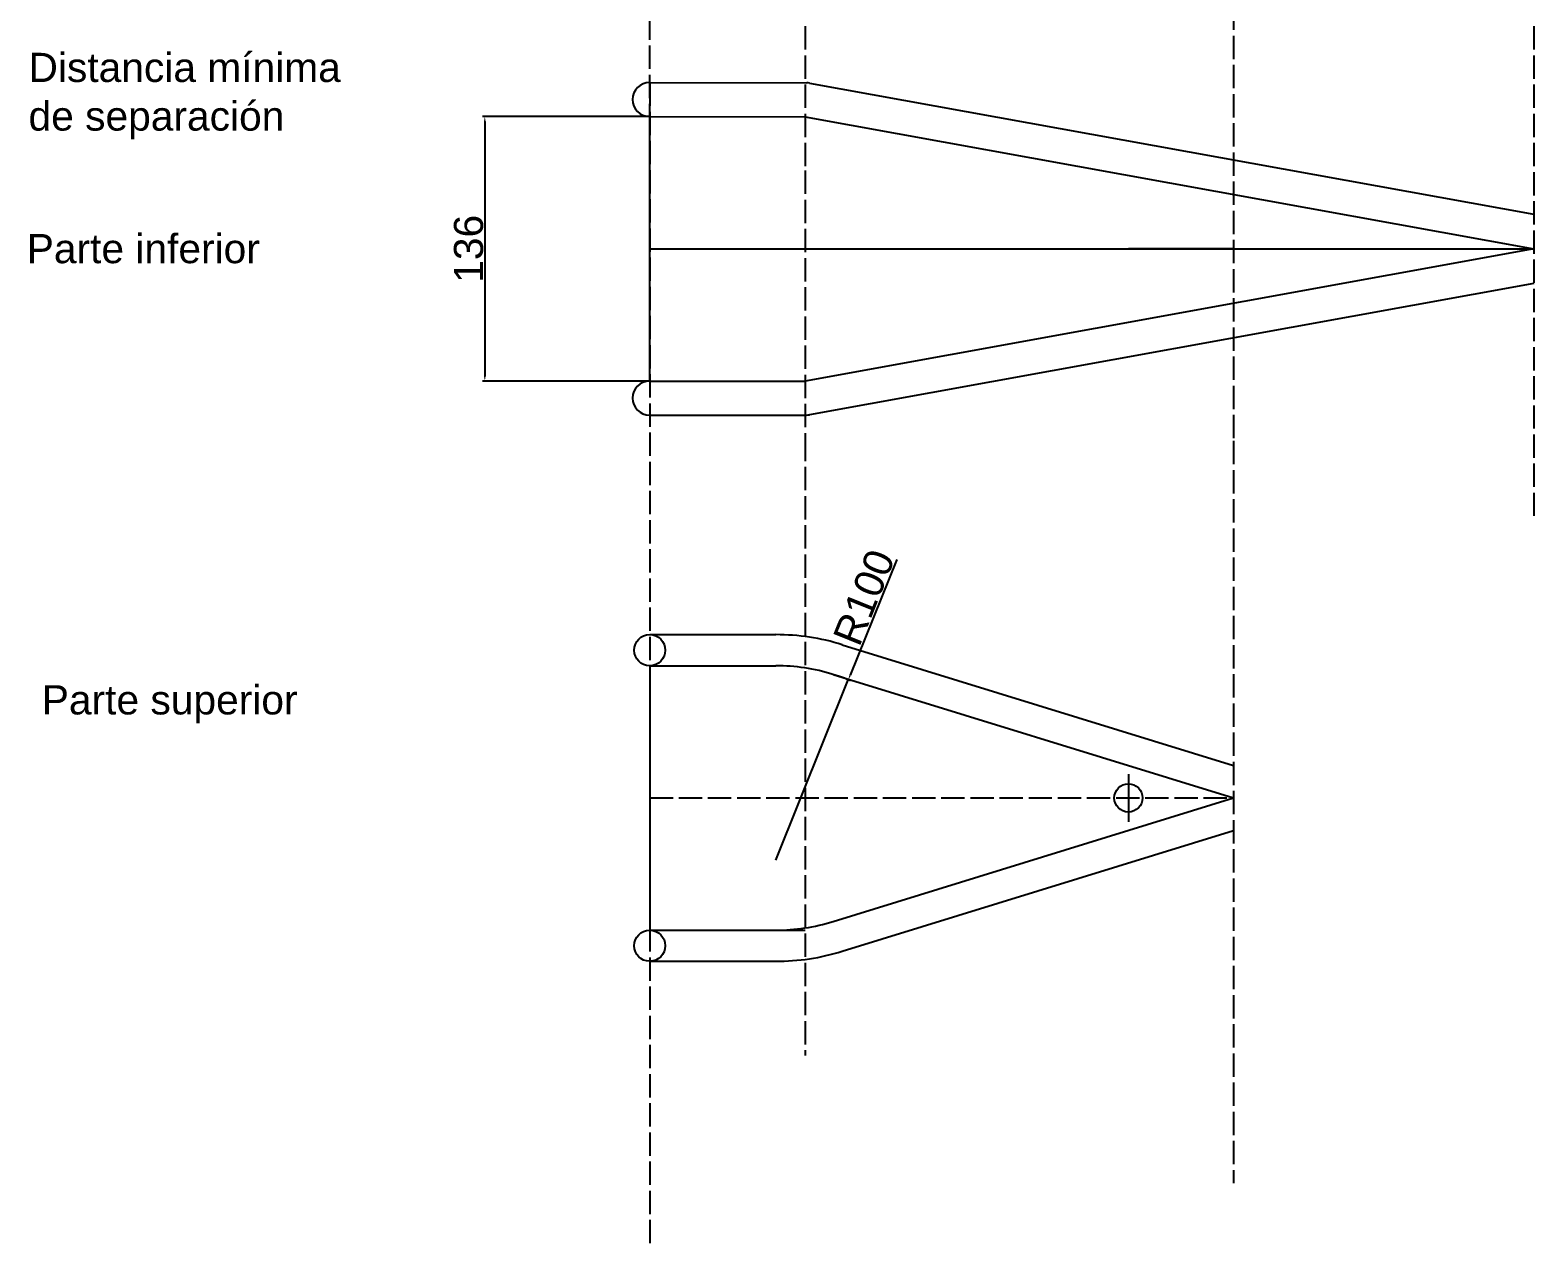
# Model space of a CAD drawing. Header units: millimetres. Extents: x -296 to 1613, y -870 to 575.
# Drawn here: x -296 to 478, y -870 to -243 of the extents above; entities that cross this region are included whole.
import ezdxf

# ---------------------------------------------------------------- set-up
doc = ezdxf.new("R2010")
doc.units = ezdxf.units.MM
doc.linetypes.add('ACAD_ISO02W100', pattern=[15, 12, -3])
doc.layers.get('0').update_dxf_attribs({"true_color": 0xc2ced6})
doc.layers.add('No visibles', color=7, linetype='ACAD_ISO02W100', true_color=0x6bfa85)
doc.styles.get("Standard").update_dxf_attribs({"font": 'arial.ttf', "height": 15})
doc.dimstyles.new('ISO-25', dxfattribs={"dimtxt": 2.5, "dimasz": 2.5, "dimexe": 1.25, "dimexo": 0.625, "dimtad": 1, "dimtxsty": 'Standard', "dimcen": 2.5, "dimadec": 0, "dimazin": 0, "dimtfac": 1, "dimtmove": 0, "dimatfit": 3, "dimfxl": 1, "dimarcsym": 0})

# ---------------------------------------------------------------- blocks, each defined once
blk = doc.blocks.new('*D31')
at = {"color": 0, "lineweight": -2, "transparency": 16777216}
for p, q in [((22.62, -287.8), (-62.79, -287.8)), ((-61.54, -290.3), (-61.54, -421.3)), ((22.62, -423.8), (-62.79, -423.8))]:
    blk.add_line(p, q, dxfattribs=at)
at = {"color": 0, "transparency": 16777216}
for points in [[(-61.96, -290.3), (-61.12, -290.3), (-61.54, -287.8)], [(-61.96, -421.3), (-61.12, -421.3), (-61.54, -423.8)]]:
    blk.add_solid(points, dxfattribs=at)
at = {"layer": 'Defpoints', "color": 0, "transparency": 16777216}
for p in [(23.25, -287.8, -216.05), (-61.54, -423.8), (23.25, -423.8, -216.05)]:
    blk.add_point(p, dxfattribs=at)
at = {"color": 0, "transparency": 16777216, "insert": (-69.83, -355.8), "char_height": 15, "attachment_point": 5, "rotation": 90}
blk.add_mtext('136', dxfattribs=at)
blk = doc.blocks.new('*D32')
at = {"color": 0, "lineweight": -2, "transparency": 16777216}
for p, q in [((150.37, -515.57), (126.41, -575.15)), ((88.17, -670.25), (125.48, -577.47))]:
    blk.add_line(p, q, dxfattribs=at)
blk.add_arc((88.17, -670.25), 100, 67.37774, 72.49103, dxfattribs=at)
at = {"color": 0, "transparency": 16777216}
blk.add_solid([(126.02, -575), (126.8, -575.31), (125.48, -577.47)], dxfattribs=at)
at = {"layer": 'Defpoints', "color": 0, "transparency": 16777216}
for p in [(125.48, -577.47, -216.05), (88.17, -670.25, -216.05)]:
    blk.add_point(p, dxfattribs=at)
at = {"color": 0, "transparency": 16777216, "insert": (133.6, -535.07), "char_height": 15, "attachment_point": 5, "rotation": 68.09393}
blk.add_mtext('R100', dxfattribs=at)

msp = doc.modelspace()

# ---------------------------------------------------------------- linework, layer by layer
for p, q in [((23.287, -270.301, -216.049), (104.062, -270.473, -216.049)), ((105.601, -270.612, -216.049), (478.25, -338.017, -216.049)), ((23.25, -287.801, -216.049), (23.25, -423.801, -216.049)), ((23.25, -287.801, -216.049), (103.25, -287.971, -216.049)), ((103.25, -287.971, -216.049), (478.25, -355.801, -216.049)), ((23.25, -355.801, -216.049), (478.25, -355.801, -216.049)), ((478.25, -355.801, -216.049), (103.25, -423.801, -216.049)), ((323.591, -355.801, -216.049), (269.591, -355.801, -216.049)), ((478.25, -373.587, -216.049), (105.598, -441.161, -216.049)), ((23.25, -423.801, -216.049), (103.25, -423.801, -216.049)), ((23.25, -441.301, -216.049), (104.036, -441.301, -216.049)), ((23.287, -554.252, -216.049), (88.17, -554.252, -216.049)), ((122.377, -559.41, -216.049), (323.591, -621.507, -216.049)), ((23.287, -570.252, -216.049), (23.287, -706.252, -216.049)), ((23.287, -570.252, -216.049), (88.17, -570.252, -216.049)), ((117.659, -574.699, -216.049), (323.591, -638.252, -216.049)), ((269.591, -626.024, -216.049), (269.591, -650.479, -216.049)), ((117.659, -701.805, -216.049), (323.591, -638.252, -216.049)), ((122.377, -717.093, -216.049), (323.591, -654.996, -216.049)), ((23.287, -706.252, -216.049), (103.25, -706.252, -216.049)), ((23.287, -706.252, -216.049), (88.17, -706.252, -216.049)), ((23.287, -722.252, -216.049), (88.17, -722.252, -216.049))]:
    msp.add_line(p, q)
for centre, radius in [((23.287, -562.252, -216.049), 8), ((269.591, -638.252, -216.049), 7.25), ((23.287, -714.252, -216.049), 8)]:
    msp.add_circle(centre, radius)
for centre, radius, start, end in [((23.268, -279.051, -216.049), 8.75, 89.878386, 269.878386), ((104.044, -279.223, -216.049), 8.75, 79.747167, 89.878386), ((23.25, -432.551, -216.049), 8.75, 90, 270), ((104.036, -432.551, -216.049), 8.75, 270, 280.277953), ((88.17, -670.252, -216.049), 116, 72.84913, 90), ((88.17, -670.252, -216.049), 100, 72.84913, 90), ((88.17, -606.252, -216.049), 100, 270, 287.15087), ((88.17, -606.252, -216.049), 116, 270, 287.15087)]:
    msp.add_arc(centre, radius, start, end)
at = {"layer": 'No visibles'}
for p, q in [((323.591, 353.8, -216.049), (323.591, -454.62, -216.049)), ((23.25, 18.695, -216.049), (23.25, -287.801, -216.049)), ((103.25, -31.305, -216.049), (103.25, -315.541, -216.049)), ((478.25, -31.305, -216.049), (478.25, -493.169, -216.049)), ((23.287, -270.301, -216.049), (23.287, -870.202, -216.049)), ((103.25, -315.541, -216.049), (103.25, -452.978, -216.049)), ((23.25, -355.801, -216.049), (386.053, -355.801, -216.049)), ((103.25, -452.978, -216.049), (103.25, -770.661, -216.049)), ((323.591, -454.62, -216.049), (323.591, -836.439, -216.049)), ((23.287, -638.252, -216.049), (323.591, -638.252, -216.049))]:
    msp.add_line(p, q, dxfattribs=at)

# ---------------------------------------------------------------- texts
at = {"char_height": 15, "attachment_point": 1}
for s, insert, width in [('Distancia mínima de separación', (-296.305, -254.991), 184.18449), ('Parte inferior', (-297.23, -348.203), 171.01967), ('Parte superior', (-289.489, -580.293), 177.12837)]:
    msp.add_mtext(s, dxfattribs=dict(at, insert=insert, width=width))

# ---------------------------------------------------------------- dimensions: what is measured, and where the dimension line sits
dim = msp.add_linear_dim(base=(-61.539, -423.801), p1=(23.25, -287.801, -216.049), p2=(23.25, -423.801, -216.049), angle=90, dimstyle='ISO-25')
dim.commit()
dim.dimension.update_dxf_attribs({"geometry": '*D31', "text_midpoint": (-69.827, -355.801)})
dim = msp.add_radius_dim(center=(88.17, -670.252, -216.049), mpoint=(125.478, -577.472, -216.049), dimstyle='ISO-25')
dim.commit()
dim.dimension.update_dxf_attribs({"geometry": '*D32', "text_midpoint": (141.286, -538.162), "dimtype": 164})

doc.saveas('drawing.dxf')
